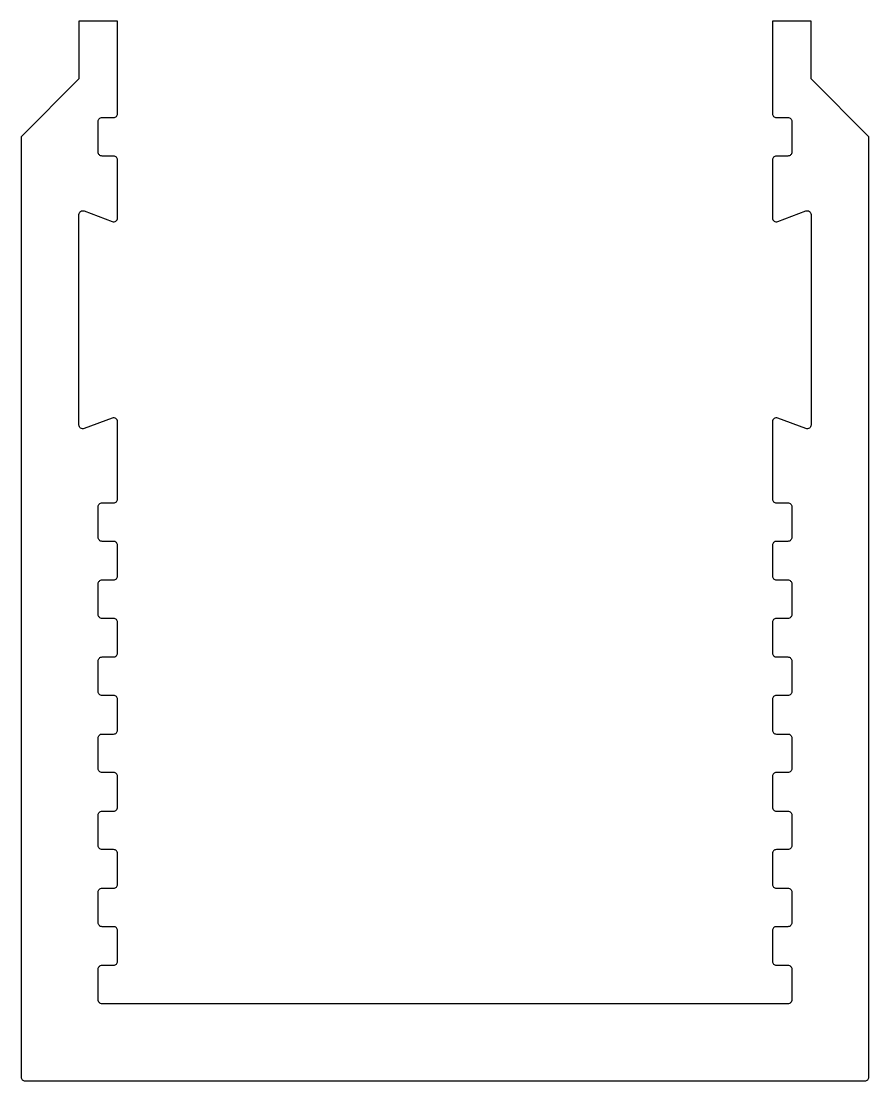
# Model space of a CAD drawing. Extents: x 938.5 to 982.5, y -34.6 to 20.4.
import ezdxf

# ---------------------------------------------------------------- set-up
doc = ezdxf.new("R2010")
doc.units = 0
doc.header["$LTSCALE"] = 15
doc.layers.get('0').update_dxf_attribs({"linetype": 'CONTINUOUS'})

msp = doc.modelspace()

# ---------------------------------------------------------------- linework, layer by layer
at = {"ltscale": 0.05}
msp.add_lwpolyline([(943.296, -28.62, 0.414214), (943.496, -28.42), (943.496, -26.82, 0.414214), (943.296, -26.62), (942.696, -26.62, -0.414214), (942.496, -26.42), (942.496, -24.82, -0.414214), (942.696, -24.62), (943.296, -24.62, 0.414214), (943.496, -24.42), (943.496, -22.82, 0.414214), (943.296, -22.62), (942.696, -22.62, -0.414214), (942.496, -22.42), (942.496, -20.82, -0.414214), (942.696, -20.62), (943.296, -20.62, 0.414214), (943.496, -20.42), (943.496, -18.82, 0.414214), (943.296, -18.62), (942.696, -18.62, -0.414214), (942.496, -18.42), (942.496, -16.82, -0.414214), (942.696, -16.62), (943.296, -16.62, 0.414214), (943.496, -16.42), (943.496, -14.82, 0.414214), (943.296, -14.62), (942.696, -14.62, -0.414214), (942.496, -14.42), (942.496, -12.82, -0.414214), (942.696, -12.62), (943.296, -12.62, 0.414214), (943.496, -12.42), (943.496, -10.82, 0.414214), (943.296, -10.62), (942.696, -10.62, -0.414214), (942.496, -10.42), (942.496, -8.82, -0.414214), (942.696, -8.62), (943.296, -8.62, 0.414214), (943.496, -8.42), (943.496, -6.82, 0.414214), (943.296, -6.62), (942.696, -6.62, -0.414214), (942.496, -6.42), (942.496, -4.82, -0.414214), (942.696, -4.62), (943.296, -4.62, 0.414214), (943.496, -4.42), (943.496, -0.408, 0.523655), (943.226, -0.221), (941.766, -0.769, -0.523655), (941.496, -0.581), (941.496, 10.342, -0.523655), (941.766, 10.529), (943.226, 9.981, 0.523655), (943.496, 10.169), (943.496, 13.18, 0.414214), (943.296, 13.38), (942.696, 13.38, -0.414214), (942.496, 13.58), (942.496, 15.18, -0.414214), (942.696, 15.38), (943.296, 15.38, 0.414214), (943.496, 15.58), (943.496, 17.38), (943.496, 20.38), (941.496, 20.38), (941.496, 17.38), (938.496, 14.38), (938.496, -34.42, 0.414214), (938.696, -34.62), (982.296, -34.62, 0.414214), (982.496, -34.42), (982.496, 14.38), (979.496, 17.38), (979.496, 20.38), (977.496, 20.38), (977.496, 15.58, 0.414214), (977.696, 15.38), (978.296, 15.38, -0.414214), (978.496, 15.18), (978.496, 13.58, -0.414214), (978.296, 13.38), (977.696, 13.38, 0.414214), (977.496, 13.18), (977.496, 10.169, 0.523655), (977.766, 9.981), (979.226, 10.529, -0.523655), (979.496, 10.342), (979.496, -0.581, -0.523655), (979.226, -0.769), (977.766, -0.221, 0.523655), (977.496, -0.408), (977.496, -4.42, 0.414214), (977.696, -4.62), (978.296, -4.62, -0.414214), (978.496, -4.82), (978.496, -6.42, -0.414214), (978.296, -6.62), (977.696, -6.62, 0.414214), (977.496, -6.82), (977.496, -8.42, 0.414214), (977.696, -8.62), (978.296, -8.62, -0.414214), (978.496, -8.82), (978.496, -10.42, -0.414214), (978.296, -10.62), (977.696, -10.62, 0.414214), (977.496, -10.82), (977.496, -12.42, 0.414214), (977.696, -12.62), (978.296, -12.62, -0.414214), (978.496, -12.82), (978.496, -14.42, -0.414214), (978.296, -14.62), (977.696, -14.62, 0.414214), (977.496, -14.82), (977.496, -16.42, 0.414214), (977.696, -16.62), (978.296, -16.62, -0.414214), (978.496, -16.82), (978.496, -18.42, -0.414214), (978.296, -18.62), (977.696, -18.62, 0.414214), (977.496, -18.82), (977.496, -20.42, 0.414214), (977.696, -20.62), (978.296, -20.62, -0.414214), (978.496, -20.82), (978.496, -22.42, -0.414214), (978.296, -22.62), (977.696, -22.62, 0.414214), (977.496, -22.82), (977.496, -24.42, 0.414214), (977.696, -24.62), (978.296, -24.62, -0.414214), (978.496, -24.82), (978.496, -26.42, -0.414214), (978.296, -26.62), (977.696, -26.62, 0.414214), (977.496, -26.82), (977.496, -28.42, 0.414214), (977.696, -28.62), (978.296, -28.62, -0.414214), (978.496, -28.82), (978.496, -30.42, -0.414214), (978.296, -30.62), (942.696, -30.62, -0.414214), (942.496, -30.42), (942.496, -28.82, -0.414214), (942.696, -28.62)], format="xyb", close=True, dxfattribs=at)

doc.saveas('drawing.dxf')
